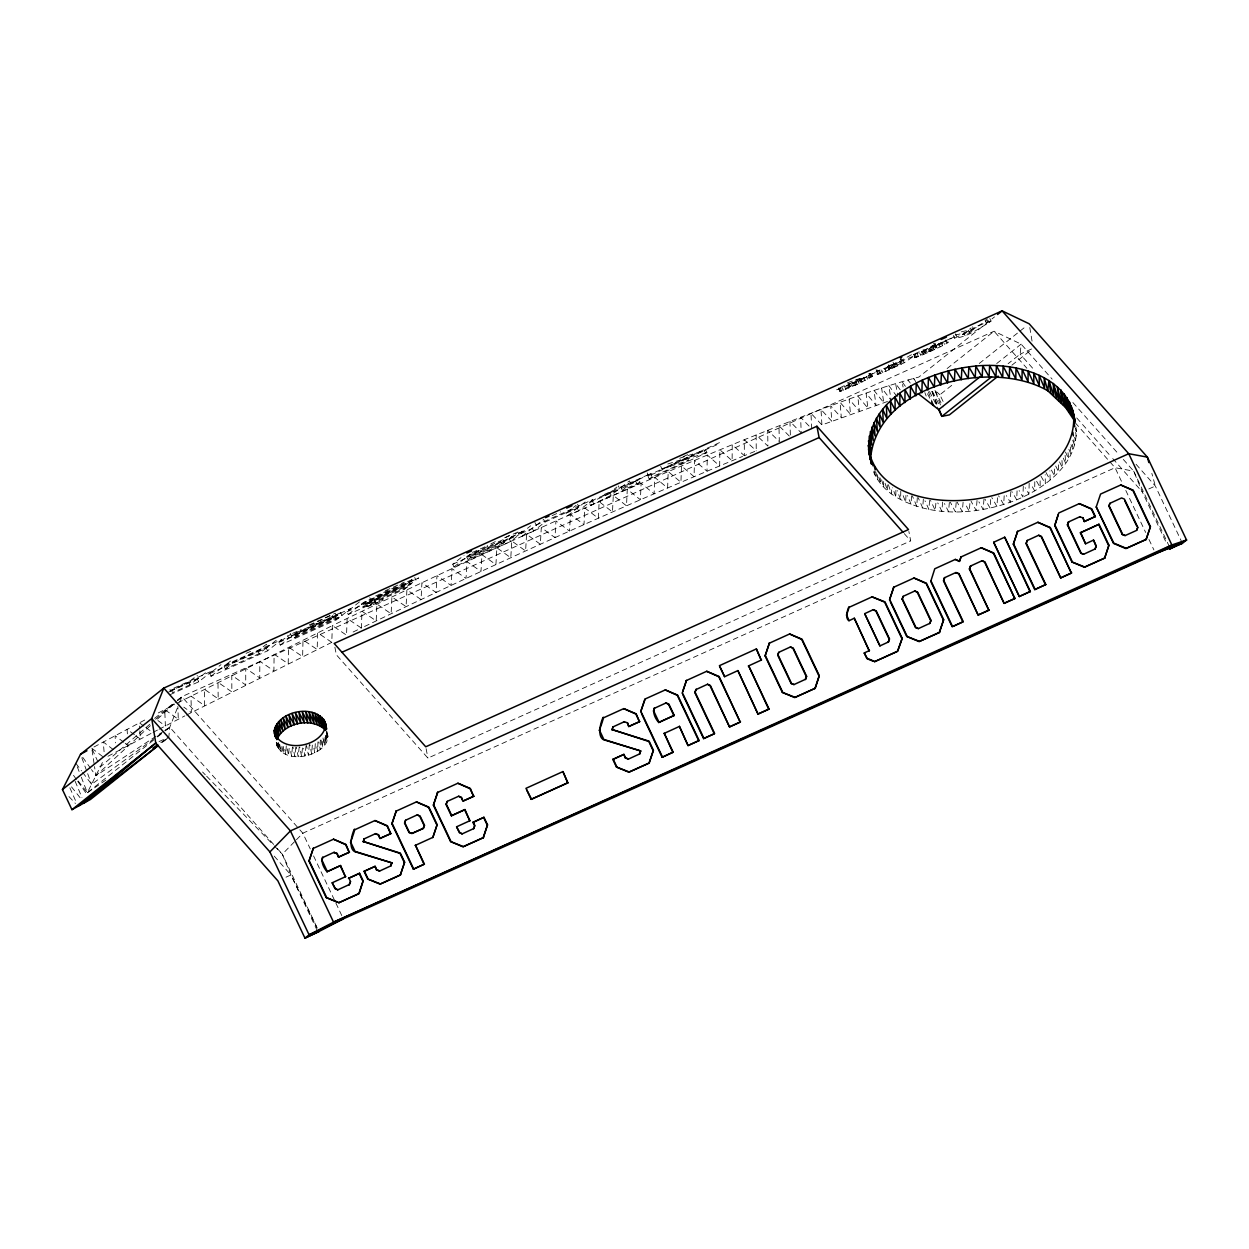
<?xml version="1.0" encoding="UTF-8"?>
<svg xmlns="http://www.w3.org/2000/svg" width="1249" height="1249" viewBox="0 0 1249 1249"><rect width="100%" height="100%" fill="white"/><g stroke="black" fill="none" stroke-linecap="round" stroke-linejoin="round"><path stroke-width="0.75" stroke-dasharray="5 3.75" d="M887.461 401.507L821.92 424.941L810.96 413.278L811.725 428.829L800.609 417.275L801.234 432.903L789.946 421.428L790.414 437.15L778.97 425.753L779.314 441.553L767.698 430.249L767.916 446.112L756.145 434.902L756.238 450.842L744.31 455.713L744.326 439.71C801.733 416.869 859.031 392.904 918.858 377.057L994.547 316.887M320.322 740.048L320.259 749.494C308.05 758.611 282.352 761.484 276.497 743.982M895.892 490.295L895.83 496.915C932.332 518.148 978.576 514.916 1016.717 499.787C1046.037 487.75 1079.058 462.442 1076.045 427.174M1034.781 481.771L1034.687 490.857L1031.034 484.565M1029.16 483.238L1028.942 494.058L1025.195 487.688M900.794 491.279L900.591 499.678L897.266 490.607M1023.274 486.298L1022.931 497.04L1019.122 490.576M283.476 746.48L283.258 753.194L281.806 745.653M317.949 741.922L317.652 751.242L316.2 743.701M186.46 715.053L331.797 642.345L332.343 625.593C467.953 559.942 604.953 496.977 744.326 439.71L756.238 450.842M905.947 495.369L905.681 502.176L902.215 493.199M1017.061 490.888L1016.717 499.787L1011.862 491.575M911.505 495.791L911.083 504.409L907.508 495.525M1010.8 491.684L1010.285 502.27L1006.351 495.588M315.279 743.608L314.779 752.788L313.327 745.247M1004.18 495.744L1003.696 504.502L998.576 495.775M286.271 745.825L285.756 754.443L284.304 746.902M917.297 497.633L916.782 506.36L912.332 495.822M997.498 497.773L996.952 506.438L991.8 497.57M923.323 499.178L922.73 508.031L918.156 497.617M990.707 499.522L990.114 508.093L984.946 499.085M312.328 745.091L311.672 754.099L309.861 744.669M929.568 500.443L928.913 509.42L924.994 500.833M983.962 499.288L983.197 509.467L978.888 501.833M935.876 503.222L935.298 510.498L930.505 500.334M977.03 500.459L976.234 510.529L971.066 501.239M289.128 748.338L288.55 755.411L286.739 745.981M942.62 502.067L941.871 511.278L937.78 502.925M969.895 503.55L969.255 511.294L964.977 503.425M949.349 502.41L948.569 511.747L944.431 503.519M956.188 502.457L955.391 511.903L950.348 502.176M963.104 502.192L962.308 511.762L957.202 502.16M309.346 744.56L308.409 755.161L306.583 745.731M160.824 742.64L168.802 737.191L169.77 727.215L178.997 703.858M292.453 747.027L291.595 756.113L290.127 748.573M306.052 745.575L305.021 755.942L303.569 748.401M295.779 747.183L294.811 756.519L293 747.089M302.477 747.995L301.587 756.426L299.776 747.011M299.198 747.043L298.168 756.629L296.341 747.199M888.523 369.314C891.724 365.629 899.015 361.461 902.808 361.304C900.045 364.162 885.213 373.919 888.648 365.051M179.715 702.063L181.854 696.677L994.063 331.219L1021.12 344.131L1052.173 379.165M102.434 762.53L87.336 792.74L75.939 778.158M877.282 374.247L890.334 365.785L914.237 355.871L904.198 362.756L880.404 373.685L877.282 374.247L876.017 371.562L877.485 370.032M921.793 351.469L921.34 352.093C925.571 352.171 942.886 345.536 932.535 345.349L933.815 348.034M860.233 378.369C831.147 391.046 867.868 385.629 859 378.603L860.264 381.288L861.498 381.054M935.251 344.615C918.749 350.891 922.277 356.933 936.516 347.3M849.944 386.534L849.195 383.318C806.76 403.489 886.556 369.345 867.821 374.075M838.282 388.548L840.28 391.421L859.125 383.459L872.177 376.449L871.115 373.123M924.947 352.796L924.213 349.564L913.893 354.216L914.596 357.729C918.827 357.464 973.377 331.969 934.486 346.504L954.548 336.73L923.511 350.688M317.184 930.521L290.923 874.971L282.321 854.207L295.139 841.061M296.419 839.75L302.836 833.192L1115.06 467.719L1133.686 471.138L1169.423 546.719M850.46 386.003L839.593 391.483M925.478 352.249L914.596 357.729M150.333 725.669L95.892 775.738L91.505 769.603M157.499 719.081L176.125 701.954M177.545 700.642L181.854 696.677L302.836 833.192L310.283 848.93M900.17 359.821L901.544 358.619M149.786 724.295L100.232 766.995L98.702 763.561M155.61 719.283L176.015 701.704M177.483 700.455L181.854 696.677L177.311 700.299M168.553 692.118L188.646 682.126L194.266 677.645M171.332 689.916L172.596 692.602L189.91 684.811L198.357 678.098L197.092 675.412M170.254 691.353L197.436 679.128L207.303 671.275M169.817 694.803L198.7 681.813L212.814 670.588L169.645 690.026M211.003 676.271L225.117 665.061L281.696 639.597L267.583 650.823L211.003 676.271L209.738 673.586L221.026 664.624M154.595 718.347L175.797 701.501M224.086 666.17L257.95 650.948L266.396 644.234L267.661 646.904L259.214 653.617L225.351 668.855L224.086 666.17L232.533 659.456M225.351 668.855L233.797 662.142L267.661 646.904M209.738 673.586L266.318 648.137L276.201 640.284M81.31 777.206L87.336 792.74L156.031 738.128M157.546 736.926L163.65 732.07M165.18 730.852L169.77 727.215L275.857 846.9M339.197 617.599L294.186 637.849L292.922 635.163L337.933 614.914L339.197 617.599L336.418 619.816L280.26 645.077L278.995 642.392L290.908 634.117M280.26 645.077L288.706 638.364L333.717 618.114L337.933 614.914M290.221 633.477L291.485 636.147L295.701 632.962L340.712 612.713L343.522 610.464M294.186 637.849L296.965 635.647L341.976 615.398L350.423 608.685L294.264 633.946M309.939 625.562L335.232 613.228L336.496 615.898L291.485 636.147M407.517 586.874L362.616 607.076L361.351 604.391L406.253 584.189L407.517 586.874L404.738 589.075L348.268 614.477L347.003 611.807L359.603 601.784M348.268 614.477L362.272 603.345L418.743 577.944L368.283 602.564L367.019 599.879M361.351 604.391L364.13 602.174L409.032 581.972L411.92 579.677L413.185 582.362L410.297 584.657L365.395 604.859L362.616 607.076M347.003 611.807L403.474 586.39L406.253 584.189M452.731 564.251L509.311 538.803L517.867 531.996L519.131 534.681L510.576 541.488L453.996 566.937L452.731 564.251L464.019 555.29M453.996 566.937L468.11 555.727L479.257 550.7L473.699 555.118L488.406 548.514L524.689 530.263L504.315 541.348L519.131 534.681M466.767 556.945L469.546 554.743L503.409 539.506L500.63 541.707L466.767 556.945L468.032 559.63L501.895 544.392L504.674 542.191L503.035 538.678L516.212 532.745M468.032 559.63L470.811 557.413L504.674 542.191M577.538 504.19L578.802 506.875L544.939 522.113L533.604 531.122L522.035 536.321L520.771 533.635L530.653 525.782M522.035 536.321L536.149 525.111L592.729 499.647L578.615 510.872L567.468 515.884L566.203 513.198L576.117 505.314M520.771 533.635L532.339 528.436L543.674 519.428L544.939 522.113M567.468 515.884L585.812 501.458M640.019 482.27L622.283 490.264L621.018 487.578L638.754 479.6L640.019 482.27L637.24 484.487L590.605 505.47L589.341 502.785L592.12 500.584L609.871 492.59L616.912 487.001M590.605 505.47L611.136 495.275L619.582 488.562L618.317 485.877M621.018 487.578L629.465 480.865L630.729 483.55L622.283 490.264M589.341 502.785L635.975 481.802L638.754 479.6M630.729 483.55L651.353 473.277L604.719 494.245L601.831 496.54L619.582 488.562M647.981 476.369L650.76 474.167L687.325 457.712L688.589 460.381L652.025 476.837L649.246 479.054L647.981 476.369L705.747 449.937L707.012 452.606L649.246 479.054M660.69 466.267L661.954 468.953L719.721 442.505L716.942 444.722L680.924 460.928L707.012 452.606M872.676 375.933L859.468 380.258L879.53 370.469L846.338 385.847L860.264 381.288M954.642 338.182C965.93 332.515 977.14 326.723 987.772 319.978L989.036 322.664C978.108 328.815 967.788 336.949 954.642 338.182L953.377 335.497M961.387 331.828L968.272 330.22L971.144 327.925M973.861 329.471L962.651 334.513L969.536 332.89L973.861 329.471L972.581 326.785M987.272 318.745L985.071 320.493L986.335 323.179L991.05 321.055L989.786 318.37M986.335 323.179L988.537 321.43L977.733 326.286M989.036 322.664L991.05 321.055M947.117 368.533L994.063 331.219L1026.881 368.252M943.073 401.46L939.904 394.746L953.518 383.927M979.247 363.475L1018.591 332.203M1020.105 331.001L1026.147 326.192M996.702 363.553L1021.12 344.131L1020.168 354.123L1008.115 363.693M1011.877 365.208L1031.69 349.47M911.505 354.732L892.785 365.114L876.017 371.562M82.653 772.366L91.599 784.325L155.688 737.488M157.249 736.348L163.51 731.789M165.071 730.634L169.77 727.215L164.946 730.384M87.336 792.74L106.508 779.673M163.338 731.43L95.892 775.738L94.518 766.558M887.258 366.628L896.001 362.678L897.266 365.364M913.284 354.794L922.574 351.718L943.37 341.664L944.634 344.334M97.922 761.859L91.755 748.167L147.241 718.706M107.945 756.285L151.191 733.366M158.326 712.914L174.485 704.545M157.483 730.072L152.753 732.554L145.321 727.137M159.076 729.244L184.836 715.896M495.322 541.582L487.141 545.829L488.406 548.514M504.705 537.804L509.717 535.212M177.733 702.859L332.343 625.593L346.535 635.195L347.144 618.427L361.336 628.044C486.938 567.655 613.727 509.623 742.562 456.431M353.108 632.01L361.336 628.044L362.007 611.261L376.199 620.894L376.933 604.094L391.124 613.759L391.905 596.944L406.081 606.624L406.909 589.825L421.054 599.536L421.928 582.721L436.057 592.463L436.963 575.648L451.045 585.422L451.982 568.623L466.033 578.428L466.985 561.628L480.99 571.48L481.958 554.697L495.915 564.595L496.899 547.811L510.794 557.757L511.778 540.989L525.61 550.981L526.578 534.229L540.349 544.267L541.301 527.546L554.993 537.648L555.946 520.942L569.544 531.09L570.465 514.432L583.986 524.642L584.875 508L598.302 518.273L599.161 501.661L612.478 511.996L613.306 495.431L626.514 505.829L627.279 489.296L640.394 499.756L641.112 483.285L654.101 493.808L654.741 477.383L667.622 487.984L668.199 471.591L680.955 482.27L681.454 465.939L694.069 476.681L694.491 460.413L706.981 471.232L707.309 455.026L719.658 465.924L719.892 449.765L732.117 460.756L732.242 444.66L744.31 455.713M309.252 624.906L331.766 614.773M385.348 590.683L404.333 582.128M552.136 515.618L560.598 511.809M683.078 456.697L688.23 454.386M246.084 653.368L251.158 651.088M292.625 633.352L301.29 629.449M375.652 595.992L411.92 579.677M472.434 552.448L485.502 546.562M955.11 335.091L963.822 333.077L976.328 327.441L977.592 330.126M170.317 690.713L198.357 678.098M278.995 642.392L335.138 617.131L336.418 619.816M566.203 513.198L577.35 508.187L578.615 510.872M368.283 602.564L413.185 582.362M365.863 603.782L381.913 597.459L383.178 600.144L370.953 605.64L367.128 606.468L365.863 603.782L369.688 602.955L370.953 605.64M367.128 606.468L383.178 600.144M159.013 741.594L168.802 737.191M1031.58 348.986L1020.168 354.123L1034.313 370.079M334.888 647.232L336.34 654.773L427.923 758.096L910.693 540.879L908.866 531.449M286.021 877.173L290.923 874.971L317.199 928.132M1148.799 488.952L1155.325 486.017L1151.843 473.371M847.478 382.787L857.532 379.103L858.797 381.788M933.222 343.834L935.033 343.21L936.313 345.879M667.793 463.988L687.325 457.712M661.954 468.953L688.589 460.381M679.643 458.242L705.747 449.937M331.797 642.345L317.636 632.759L317.168 649.496L303.007 639.91L302.633 656.631L288.503 647.06L288.207 663.75L274.109 654.179L273.906 670.838L259.854 661.267L259.73 677.895L245.741 668.309L245.725 684.92L231.783 675.334L231.861 691.899L217.982 682.297L218.185 698.831L204.368 689.214L204.68 705.701L190.956 696.068L191.378 712.523L183.79 707.153M157.92 720.548L165.399 725.95L164.727 709.588L178.279 719.268L177.858 706.512M143.838 726.059L139.388 722.812L139.701 728.229M134.455 734.724L127.086 729.291L127.445 734.693M135.922 735.802L140.325 739.065L139.81 730.041M123.792 742.218L115.049 735.692L115.579 742.858M125.243 743.311L128.163 745.497L127.929 741.89M113.378 749.65L103.261 741.984L104.167 752.71M91.755 748.167L104.619 758.065M940.45 404.926L935.017 390.437L939.904 394.746M202.588 772.023L205.289 774.802M206.647 776.207L272.86 844.449M274.218 845.854L282.321 854.207L318.885 931.551M68.945 796.55L75.44 803.513M1136.044 464.269L1155.325 486.017L1181.585 541.582M1072.875 402.521L1118.152 453.621M1123.335 459.46L1133.686 471.138L1142.273 491.887L1166.894 543.986M1076.732 417.931L1111.423 457.087M1112.718 458.539L1142.273 491.887M1075.233 422.787L1115.06 467.719L1121.664 481.708M904.245 533.604L910.693 540.879M277.153 848.368L282.321 854.207M274.202 856.111L290.923 874.971M71.505 786.87L80.748 798.533M896.985 396.526L888.804 385.613L891.146 400.304L881.607 387.924L883.761 402.709L874.035 390.437L876.002 405.332L866.088 393.138L867.868 408.126L857.782 396.027L859.374 411.124L849.101 399.118L850.522 414.309L840.077 402.381L841.326 417.666L830.71 405.831L831.787 421.21L820.999 409.469L821.92 424.941M75.939 763.389L81.528 770.867M900.186 389.782L895.611 383.505L897.844 396.261M82.731 757.331L90.412 768.073M905.384 386.331L902.012 381.585L903.058 387.018M73.519 775.332L76.704 779.86M77.766 781.359L87.321 794.926M910.24 383.053L908.039 379.868L908.772 383.459M915.72 381.632L913.644 378.353L915.283 381.741M1036.592 481.224L1040.152 487.422L1040.136 478.289M1040.995 476.166L1045.304 483.8L1045.194 474.62M1045.975 472.465L1050.128 480.006L1049.909 470.779M1051.408 470.077L1054.609 476.025L1054.265 466.783M1055.655 466.018L1058.715 471.919L1058.34 464.487M927.492 393.778L931.816 402.131M929.506 391.483L937.858 408.001M1059.511 461.849L1062.415 467.688L1061.837 458.367M932.457 391.296L939.357 405.285M935.017 390.437L943.042 407.002M1063.258 458.133L1065.725 463.332L1064.866 452.154M1125.802 490.451L1145.645 532.433M1148.939 539.427L1153.904 549.919M968.272 330.22L969.536 332.89M963.822 333.077L965.087 335.747M955.501 333.795L956.781 336.481M947.195 342.694L945.93 340.009L944.884 340.743L946.164 343.413M941.34 342.772L942.605 345.458M938.826 344.084L940.107 346.769M935.969 345.52L937.234 348.206M934.908 344.599L936.297 347.565M934.002 344.849L935.267 347.534M934.033 345.551L935.298 348.237M932.488 346.41L934.143 349.704M930.458 347.425L931.738 350.11M929.537 348.58L930.817 351.266M928.054 348.549L929.318 351.219M925.618 349.595L927.258 352.889M924.166 350.11L925.431 352.796M922.574 351.718L923.838 354.404M919.654 352.952L920.919 355.637M917.25 353.92L918.515 356.605M915.345 354.607L916.61 357.292M913.893 354.216L915.158 356.886M914.018 354.981L915.283 357.667M902.918 360.087L904.198 362.756M900.576 358.432L901.84 361.117M899.904 361.664L901.169 364.333M896.517 363.334L897.781 366.019M894.846 363.318L896.126 366.004M892.988 362.069L894.253 364.755M893.597 363.99L894.862 366.66M892.785 365.114L894.05 367.784M892.239 364.646L893.503 367.331M890.771 365.332L892.036 368.018M889.413 365.926L890.678 368.596M888.804 364.942L889.928 367.737M888.382 366.332L889.647 369.017M887.664 366.566L888.929 369.251M887.836 367.362L889.101 370.032M884.792 368.705L886.056 371.39M881.607 370.047L882.871 372.717M879.14 371L880.404 373.685M877.391 371.562L878.656 374.247M876.064 369.548L877.329 372.233M870.912 373.763L872.177 376.449M869.944 373.389L871.209 376.074M869.882 374.481L871.146 377.167M868.352 375.403L869.616 378.088M866.338 376.527L867.602 379.212M863.824 377.838L865.089 380.523M860.951 379.274L862.216 381.96M859.89 378.353L861.279 381.32M859.015 379.306L860.296 381.991M857.47 380.164L859.125 383.459M855.456 381.179L856.72 383.849M854.535 382.335L855.799 385.02M853.051 382.288L854.316 384.973M850.616 383.349L852.255 386.628M849.148 383.865L850.413 386.55M847.556 385.473L848.82 388.158M844.636 386.706L845.916 389.391M842.232 387.674L843.497 390.359M840.327 388.361L841.607 391.031M838.875 387.955L840.155 390.64M839 388.736L840.28 391.421M704.452 450.967L705.716 453.637M650.76 474.167L652.025 476.837M647.201 472.887L648.465 475.557M635.975 481.802L637.24 484.487M609.871 492.59L611.136 495.275M592.12 500.584L593.4 503.253M534.884 522.425L536.149 525.111M532.339 528.436L533.604 531.122M509.311 538.803L510.576 541.488M500.63 541.707L501.895 544.392M469.546 554.743L470.811 557.413M414.699 577.475L415.964 580.161M409.032 581.972L410.297 584.657M403.474 586.39L404.738 589.075M374.2 600.035L375.465 602.721M369.798 597.678L371.062 600.363M364.13 602.174L365.395 604.859M340.712 612.713L341.976 615.398M332.453 615.429L333.717 618.114M295.701 632.962L296.965 635.647M287.442 635.679L288.706 638.364M266.318 648.137L267.583 650.823M257.95 650.948L259.214 653.617M313.577 855.924L335.075 901.388M335.903 903.136L343.334 918.874M197.436 679.128L198.7 681.813M188.646 682.126L189.91 684.811M873.519 471.732C877.813 482.379 886.228 490.873 895.83 496.915L892.645 487.766M1065.506 452.013L1068.598 458.898L1067.926 451.435M69.866 787.791L76.548 802.935M1068.879 449.265L1071.049 454.402L1070.268 446.939M75.159 781.312L81.95 797.502M931.988 391.39L936.937 403.88M1071.033 444.738L1073.032 449.859L1072.376 444.254M77.282 766.839L80.639 775.473M924.853 392.608L926.18 396.058M928.366 391.827L932.254 402.069M931.91 391.483L936.656 404.208M81.841 757.8L87.04 771.944M87.695 773.709L91.599 784.325M1072.735 440.194L1074.577 445.284L1073.843 439.695M326.895 732.351C329.861 738.784 325.458 745.778 320.259 749.494L318.807 741.953M888.382 484.706L891.443 493.933L891.396 487.375M1074.53 437.322L1075.654 440.71L1075.108 436.994M885.088 483.269L887.414 490.701L887.258 484.893M278.262 742.421L281.103 751.711L281.087 745.169M881.591 479.788L883.777 487.266L883.527 481.521M878.75 477.056L880.561 483.644L880.186 477.961M277.543 743.42L279.323 750.024L277.856 742.484M1075.498 428.235L1076.388 431.639L1075.732 427.923M875.643 471.544L877.766 479.835L877.266 474.198M874.222 470.857L875.424 475.853L875.003 472.138M426.112 748.666L427.923 758.096M327.16 732.851L327.878 736.613L326.957 731.555M326.239 731.321L327.691 738.862L326.692 732.086M325.958 735.458L327.051 741.11L326.395 735.302M324.865 737.691L325.958 743.342L325.333 735.599M322.991 737.972L324.443 745.512L324.069 737.816M321.071 740.033L322.523 747.573L322.336 738.018M279.651 744.17L281.103 751.711M276.841 742.484L277.934 748.151M276.263 742.343L276.997 746.121L276.497 742.406M1029.801 327.55L1032.283 342.601M1075.654 432.435L1076.248 436.151M92.036 750.009L94.237 764.716M167.304 738.393L161.277 743.186L167.272 738.393"/><path stroke-width="1.5" d="M1074.655 419.773L1073.609 414.231C1077.06 464.769 1019.809 492.371 977.155 498.788C937.499 505.158 878.156 496.493 868.617 449.702C867.914 398.899 925.525 372.608 968.865 366.878C1009.114 360.789 1069.128 372.483 1074.905 421.085M1074.702 421.163L1069.285 401.569L1070.643 413.825L1066.943 397.604L1069.144 411.795L1064.164 393.81L1065.6 407.533L1060.947 390.188L1061.338 403.005L1057.325 386.768L1058.949 400.648L1053.329 383.552L1053.672 395.792L1048.941 380.57L1047.755 390.765L1065.6 407.533L1074.702 421.163L1072.626 409.906L1074.858 420.944M889.475 638.879L888.289 642.142L889.475 638.879L876.283 610.964L873.363 609.637L864.683 613.665L879.936 645.905L888.617 641.892M846.4 615.211C853.832 595.476 842.232 616.99 848.992 620.722L854.3 618.224L869.21 650.729L854.3 618.224M363.147 880.795L359.166 893.472L338.635 902.824L358.838 893.738L363.147 880.795L359.587 873.27L348.549 878.359L359.587 873.27M433.372 805.183L437.696 792.319L433.372 805.183L450.561 841.561L463.036 846.853L483.238 837.767L487.532 824.824L483.972 817.299L472.934 822.388L474.589 825.854L473.574 828.758L474.901 825.605L473.262 822.123M483.238 837.767L487.532 824.824M1058.184 514.791L1054.734 525.595L1071.939 561.972L1084.413 567.265L1104.631 558.162L1108.925 545.204L1099.026 524.268L1080.369 532.777L1085.568 543.783L1093.531 540.099L1096.31 545.985L1094.983 549.154L1096.31 545.985M1104.631 558.162L1108.925 545.204M308.987 861.154L313.312 848.29L308.987 861.154L326.176 897.531L336.855 902.059M350.423 842.513C362.507 810.46 343.537 845.635 354.747 851.662L391.983 862.903L355.075 851.396L350.75 842.248M391.905 823.84L396.23 810.976L391.905 823.84L413.357 869.21L424.395 864.121L415.449 845.198L424.067 864.386M375.106 866.291L376.417 870.022L379.665 870.896L376.745 869.772L375.106 866.291L364.068 871.365L367.659 878.968L380.086 884.167L400.304 875.081L404.629 862.2L400.351 853.129L363.412 841.545L400.023 853.395L404.301 862.466M400.304 875.081L404.629 862.2M437.15 824.621L432.825 837.486L437.15 824.621L428.875 807.104L416.448 801.889L395.917 811.226M599.208 730.571C611.292 698.519 592.323 733.709 603.532 739.72L640.768 750.961L603.86 739.455L599.536 730.306M623.891 754.349L625.203 758.081L628.434 758.955L625.53 757.831L623.891 754.349L612.853 759.423L616.444 767.027L628.872 772.225L649.09 763.139L653.414 750.259L649.121 741.188L612.197 729.603L648.809 741.453L653.086 750.524M649.09 763.139L653.414 750.259M682.735 691.446L686.482 680.377L682.157 693.242M765.091 655.928L769.415 643.063L765.091 655.928L782.311 692.383L794.739 697.598L815.269 688.246L819.282 675.631L802.045 639.191L789.618 633.977L769.087 643.313M814.941 688.511L819.282 675.631M890.053 598.162L893.8 587.092L889.475 599.957M953.721 626.061L962.917 621.924L943.417 580.676L944.681 577.553L943.744 580.426L963.244 621.674L952.191 626.748L930.755 581.394L934.767 568.779L955.313 559.411L959.654 561.223L961.059 556.835L959.326 561.488L955.313 559.411M890.303 601.706L906.696 636.412L919.139 641.627L939.342 632.54L943.666 619.66L926.446 583.221L914.003 578.006L893.472 587.342M939.342 632.54L943.666 619.66M1013.314 544.236L1017.638 531.371L1013.314 544.236L1034.75 589.606L1045.803 584.516L1026.303 543.268L1027.303 540.38L1025.975 543.534L1045.475 584.782M1054.734 525.595L1058.746 512.98L1079.308 503.628L1091.735 508.827L1095.357 516.508L1084.319 521.582L1082.961 517.773L1084.319 521.582M1096.247 506.922L1100.572 494.058L1120.775 484.971L1133.202 490.186L1150.438 526.625L1146.114 539.506L1125.895 548.592L1113.468 543.377L1096.247 506.922L1113.796 543.112L1126.223 548.327L1146.426 539.24M1146.114 539.506L1150.438 526.625M321.633 860.452C325.567 852.583 317.277 859.936 326.988 871.755L340.587 865.526L345.473 876.798L340.259 865.791M363.084 841.81L364.333 838.688L363.412 841.545M391.655 863.168L390.718 866.025L391.983 862.903M423.239 828.446L424.488 825.324L420.101 816.034L417.275 814.863L405.566 820.25L404.567 823.138L408.969 832.427L411.873 833.567L423.239 828.446L424.488 825.324M464.644 809.82L469.858 820.827L464.971 809.555L451.373 815.784L446.034 804.481L447.283 801.358L458.664 796.238L461.568 797.377L462.926 801.187L473.636 796.362L470.342 788.431L457.899 783.232L437.369 792.569M446.034 804.481L447.283 801.358M611.869 729.869L613.118 726.746L612.197 729.603M640.44 751.227L639.504 754.084L640.768 750.961M806.62 676.349L805.355 679.456L806.62 676.349L793.271 648.122L790.445 646.951L778.752 652.337L777.737 655.225L791.085 683.437L793.989 684.577L805.683 679.206M931.005 620.378L929.756 623.485L931.005 620.378L917.672 592.151L914.83 590.98L903.136 596.366L902.137 599.255L915.47 627.466L918.39 628.606L930.083 623.235M1136.84 530.201L1137.777 527.328L1124.428 499.116L1121.602 497.945L1109.908 503.331L1108.909 506.22L1122.242 534.431L1125.146 535.571L1136.512 530.45L1137.777 527.328M1067.395 524.892L1068.66 521.77L1067.395 524.892L1080.744 553.104L1083.586 554.275L1095.295 548.889M644.843 699.221L640.659 711.821L645.171 698.972L665.295 689.901L677.614 695.084L699.097 740.516L688.058 745.606L679.44 726.418L688.058 745.606M404.567 823.138L405.566 820.25M653.321 711.118C657.333 703.093 648.934 711.134 658.691 722.5L674.226 715.396L668.855 704.014L665.904 703L654.289 708.339M694.819 692.539L696.146 689.386L694.819 692.539L714.319 733.788L703.593 738.612L682.984 694.99M777.737 655.225L778.752 652.337M902.137 599.255L903.136 596.366M902.2 638.317L897.75 651.135L874.425 661.751L897.422 651.4L902.2 638.317L884.979 601.877L872.083 596.866L848.774 607.467M1108.909 506.22L1109.908 503.331M350.516 881.575L349.189 884.729L350.516 881.575L348.877 878.094M969.38 568.998L970.707 565.844L969.38 568.998L988.88 610.246L978.154 615.07L958.654 573.822L955.75 572.682L958.982 573.556L978.154 615.07M326.52 728.776C323.959 702.5 279.105 708.199 274.265 730.446L276.872 739.517C284.46 722.187 312.453 716.801 325.724 730.4M1186.55 540.021L343.334 918.874L333.545 922.152L290.424 830.913L163.806 688.074L151.722 718.597L155.766 743.061L277.871 880.842L304.959 938.14L309.096 934.845L333.545 922.152L1171.859 544.954L1186.55 540.021L1169.361 549.185L1182.413 543.315L1186.55 540.021L1147.363 457.118L1029.176 323.788L1002.12 310.86L163.806 688.074L80.545 754.255L62.45 789.571L71.958 809.68L90.506 799.438L158.264 745.575M309.096 934.845L343.334 918.874L318.885 931.551L309.096 934.845L269.909 851.927L290.424 830.913L1128.737 453.715L1147.363 457.118L1148.846 462.536M71.958 809.68L155.766 743.061L84.214 802.888L158.045 745.559M78.031 806.308L155.766 743.061M62.45 789.571L151.722 718.597L269.909 851.927M349.236 852.333L345.942 844.402L333.514 839.203L345.614 844.667L349.236 852.333L338.526 857.157L336.84 853.598L333.936 852.474L337.168 853.348L338.526 857.157M997.576 314.483L1002.12 310.86L1128.737 453.715L1171.859 544.954L1155.559 553.416L333.545 922.152M390.703 833.676L387.409 825.761L374.965 820.546L387.081 826.011L390.703 833.676L379.993 838.501L378.306 834.941L375.403 833.817L378.634 834.691L379.993 838.501M326.988 871.755L340.587 865.526M416.448 801.889L428.548 807.354L436.838 824.886M417.275 814.863L419.773 816.3L424.176 825.589M332.187 882.778L335.31 888.414L337.808 889.834L334.982 888.664L332.187 882.778L345.786 876.548M457.899 783.232L470.014 788.697L473.636 796.362M998.17 376.105L949.412 414.871L941.871 416.37L938.702 409.656L979.919 376.901M326.176 897.531L338.963 902.559M408.969 832.427L412.201 833.302L423.567 828.196M458.664 796.238L461.24 797.627L462.364 800M991.565 376.87L941.871 416.37L939.045 409.235M367.659 878.968L380.414 883.917L400.632 874.815M451.373 815.784L464.971 809.555M456.588 826.807L459.694 832.443L462.208 833.864L459.367 832.693L456.588 826.807L470.186 820.577M413.357 869.21L424.395 864.121M450.561 841.561L463.363 846.588L483.566 837.501M472.934 822.388L483.972 817.299M639.488 721.735L636.178 713.819L623.751 708.605L635.866 714.069L639.488 721.735L628.778 726.559L627.42 722.749L628.778 726.559M624.188 721.875L627.42 722.749M665.295 689.901L677.301 695.334L698.769 740.782M567.811 782.858L562.924 771.585L567.811 782.858L531.153 799.36L526.703 789.914M531.153 799.36L568.139 782.608M665.904 703L668.527 704.28L673.898 715.661M740.235 722.125L719.127 676.505L706.684 671.291L718.799 676.755L740.235 722.125L729.525 726.949L710.025 685.701L707.512 684.265L710.353 685.436L729.525 726.949M658.691 722.5L674.226 715.396M756.379 648.934L761.266 660.206L756.379 648.934L719.393 665.686L724.607 676.693L720.142 667.247M616.444 767.027L629.199 771.976L649.402 762.874M758.018 714.116L737.894 670.604L758.018 714.116L769.072 709.042L748.619 665.779L768.744 709.291M672.852 752.444L664.234 733.257L673.18 752.179L662.126 757.269L641.486 713.569M789.618 633.977L801.717 639.441L818.954 675.896M790.445 646.951L792.959 648.387L806.292 676.599M662.126 757.269L673.18 752.179M872.083 596.866L884.651 602.127L901.872 638.582M848.992 620.722L846.713 614.961M703.593 738.612L714.647 733.522L695.147 692.289M864.683 613.665L879.936 645.905M873.363 609.637L875.955 611.229L889.147 639.129M914.003 578.006L926.118 583.47L943.338 619.926M791.085 683.437L793.989 684.577M782.311 692.383L795.067 697.332L815.269 688.246M914.83 590.98L917.344 592.416L930.677 620.628M1014.828 598.568L993.72 552.948L981.277 547.733L993.392 553.213L1014.828 598.568L1004.118 603.392L984.618 562.144L982.104 560.723L984.946 561.878L1004.118 603.392M993.673 542.269L1019.325 596.538L993.673 542.269L1004.711 537.195L1030.363 591.464L1019.325 596.538M1004.711 537.195L1030.035 591.729M872.926 661.127L866.915 658.629L864.246 652.977L867.243 658.379L874.753 661.486M1071.392 573.119L1050.284 527.5L1037.841 522.285L1049.956 527.749L1071.392 573.119L1060.682 577.944L1041.182 536.695L1038.668 535.259L1041.51 536.43L1060.682 577.944M915.47 627.466L918.39 628.606M906.696 636.412L919.467 641.361L939.67 632.275M1079.308 503.628L1091.407 509.092L1095.045 516.758M1079.729 516.899L1082.961 517.773M1120.775 484.971L1132.874 490.435L1150.11 526.891M988.88 610.246L969.708 568.748M1080.369 532.777L1099.026 524.268M1085.568 543.783L1080.697 532.511M1093.531 540.099L1095.982 546.25M1034.75 589.606L1045.803 584.516M1080.744 553.104L1083.586 554.275M1071.939 561.972L1084.741 566.999L1104.959 557.897M1122.242 534.431L1125.146 535.571M152.831 748.089L157.624 744.826M80.545 754.255L86.946 750.774M466.845 553.042L471.622 550.887M545.485 517.648L549.029 516.056M566.703 508.109L572.011 505.72M941.2 339.478L946.383 337.136M816.924 426.237L334.154 643.454L425.737 746.793L908.507 529.56L816.924 426.237L819.11 437.556L902.949 532.152M341.664 652.384L819.11 437.556M312.984 848.539L333.514 839.203M354.435 829.898L374.965 820.546M603.22 717.956L623.751 708.605M686.154 680.627L706.684 671.291M960.731 557.085L981.277 547.733M1017.311 531.621L1037.841 522.285M322.57 857.595L334.264 852.208M364.021 838.938L375.73 833.567M612.791 726.996L624.516 721.625M695.818 689.651L707.512 684.265M724.607 676.693L737.894 670.604M748.292 666.029L761.593 659.94M944.353 577.819L956.078 572.432M970.379 566.109L982.104 560.723M1026.975 540.63L1038.668 535.259M1068.332 522.035L1080.057 516.649M338.854 856.892L349.564 852.083M380.32 838.235L391.031 833.426M463.238 800.921L473.964 796.113M629.106 726.293L639.816 721.485M1084.647 521.317L1095.357 516.508M562.924 771.585L525.954 788.338L531.481 799.095M415.121 845.464L433.153 837.236M663.906 733.522L679.44 726.418M364.068 871.365L374.778 866.556M612.853 759.423L623.563 754.615M337.808 889.834L349.501 884.464M379.337 871.162L391.046 865.776M462.208 833.864L473.902 828.493M628.122 759.22L639.831 753.834M864.246 652.977L869.538 650.479M688.386 745.341L699.097 740.516M729.853 726.684L740.563 721.86M758.346 713.866L769.072 709.042M978.482 614.805L989.192 609.996M1004.446 603.126L1015.156 598.302M1019.652 596.288L1030.363 591.464M1061.01 577.678L1071.72 572.854M900.232 357.807L901.825 357.105M1182.413 543.315L1155.559 553.416M918.28 393.7L938.702 409.656M931.816 402.131L933.549 405.488M1124.943 501.146L1136.621 525.829M1109.221 505.954L1122.57 534.182M1098.714 524.518L1108.612 545.47M1067.723 524.642L1081.072 552.854M1055.062 525.345L1072.251 561.707M1013.642 543.986L1035.078 589.341M931.083 581.128L952.519 626.498M902.465 599.005L915.798 627.217M889.803 599.707L907.024 636.147M778.065 654.96L791.413 683.187M765.403 655.678L782.639 692.118M682.485 692.992L703.921 738.346M653.633 710.853L659.019 722.25M640.987 711.571L662.454 757.003M613.181 759.173L616.772 766.761M483.66 817.564L487.204 825.074M446.361 804.215L451.701 815.535M433.7 804.934L450.889 841.295M404.895 822.872L409.282 832.177M392.233 823.591L413.669 868.945M364.396 871.115L367.987 878.703M359.259 873.535L362.819 881.045M321.961 860.186L327.316 871.505M309.299 860.904L326.504 897.266M325.193 728.526L321.961 717.285L324.147 728.604L319.978 715.693L322.164 727.012L317.652 714.334L319.822 725.653L314.998 713.226L317.168 724.545L312.078 712.383L314.248 723.702L308.94 711.836L311.126 723.14L305.646 711.571L307.832 722.89L302.242 711.618L304.428 722.937L298.808 711.961L300.993 723.28L295.388 712.601L297.574 723.905L292.063 713.522L294.249 724.826L288.862 714.709L291.048 726.012L285.865 716.13L288.051 727.449L283.133 717.785L285.303 729.104L280.682 719.627L282.867 730.946L278.589 721.625L280.76 732.944L276.872 723.749L279.042 735.052L275.561 725.95L277.746 737.269L274.686 728.198L276.872 739.517M874.378 466.58L875.221 469.889M326.051 729.026L323.538 719.081L325.365 728.51M872.255 462.536L873.035 465.877M275.17 736.301L274.265 730.446L275.732 737.987M1074.889 422.068L1074.124 418.649L1074.78 422.365M871.677 463.379L870.569 458.367L871.474 463.847M870.584 458.711L868.336 445.253L870.553 454.199L868.523 440.741L870.99 449.656L869.179 436.198L871.896 445.081L870.303 431.639L873.27 440.507L871.896 427.08L875.112 435.963L873.925 422.552L877.391 431.436L876.408 418.072L880.123 426.986L879.327 413.669L883.277 422.599L882.653 409.344L886.852 418.321L886.4 405.129L890.818 414.168L890.521 401.038L895.158 410.14L895.018 397.104L899.873 406.284L899.858 393.326L904.916 402.6L905.025 389.735L910.271 399.102L910.505 386.331L915.923 395.808L916.251 383.146L921.84 392.748L922.246 380.196L927.991 389.922L928.475 377.479L934.346 387.331L934.892 375.028L940.887 385.02L941.465 372.827L947.569 382.975L948.194 370.906L954.377 381.21L955.017 369.267L961.277 379.743L961.917 367.924L968.225 378.572L968.865 366.878L975.204 377.698L975.812 366.129L982.167 377.136L982.744 365.676L989.099 376.87L989.63 365.551L995.953 376.933L996.421 365.723L1002.697 377.292L1003.103 366.207L1009.317 377.963L1009.645 366.987L1015.765 378.947L1015.999 368.08L1022.025 380.211L1022.15 369.47L1028.068 381.788L1028.083 371.14L1033.844 383.646L1033.75 373.092L1039.355 385.785L1039.121 375.325L1044.554 388.189L1044.195 377.822L1047.755 390.765C991.925 358.354 876.704 384.177 870.584 458.711L868.617 449.702L870.475 459.788M326.52 729.416L324.709 721.032L326.161 728.573M1064.164 393.81L1067.458 409.703M1053.329 383.552L1056.389 398.244M1071.189 405.675L1073.968 419.461M871.396 464.144L869.366 454.09L870.397 459.523M326.426 729.073L325.427 723.124L326.348 728.183M275.045 736.442L274.312 732.663C282.29 754.146 322.429 746.933 325.708 725.31L326.208 728.698M1069.285 401.569L1071.939 415.792M1060.947 390.188L1063.57 405.301M1074.171 423.146L1074.764 426.861M1048.941 380.57L1050.784 393.294M1072.86 432.232L1073.344 435.963M318.885 931.551L304.959 938.14L318.885 931.551"/></g></svg>
